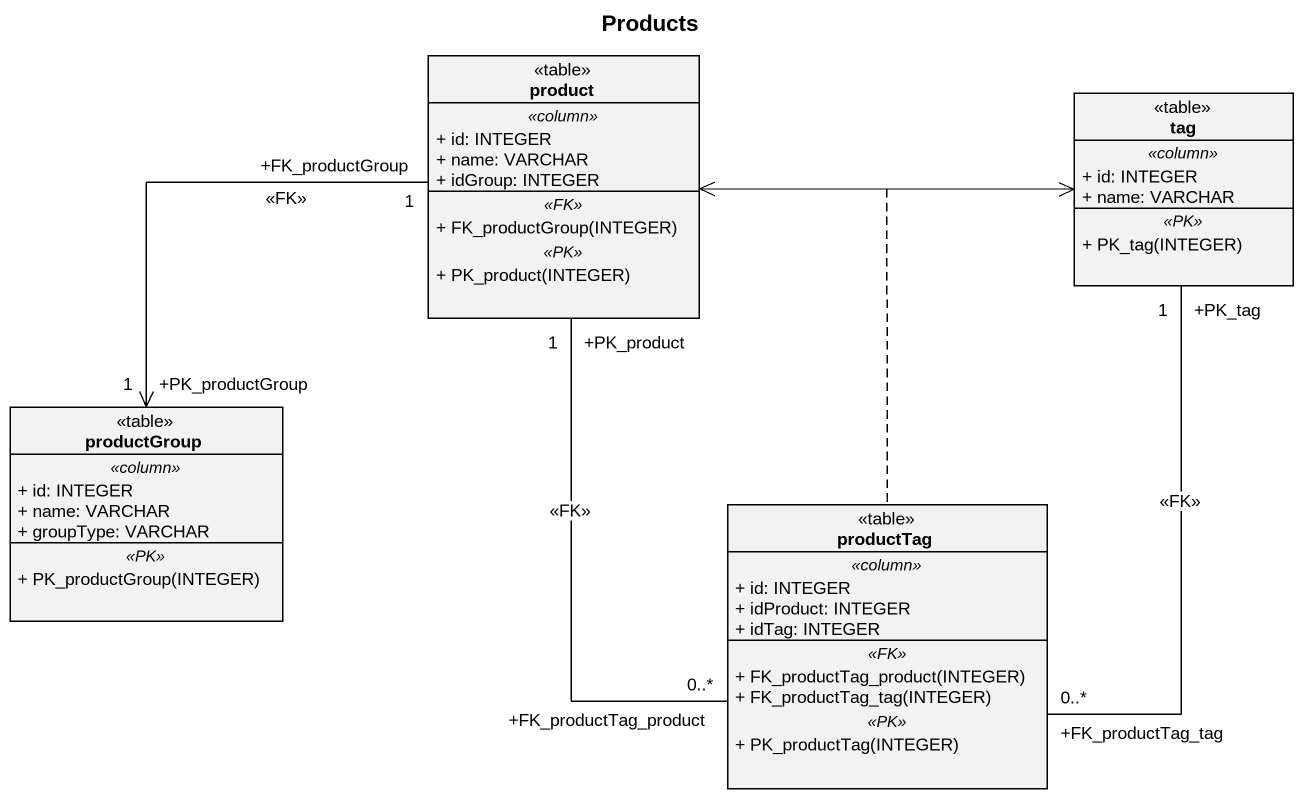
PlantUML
@startuml
title Products
hide circle
hide empty members
skinparam classAttributeIconSize 0
class product <<table>> {
  .. <<column>> ..
  + id: INTEGER
  + name: VARCHAR
  + idGroup: INTEGER
  .. <<FK>> ..
  + FK_productGroup(INTEGER)
  .. <<PK>> ..
  + PK_product(INTEGER)
}
class tag <<table>> {
  .. <<column>> ..
  + id: INTEGER
  + name: VARCHAR
  .. <<PK>> ..
  + PK_tag(INTEGER)
}
class productGroup <<table>> {
  .. <<column>> ..
  + id: INTEGER
  + name: VARCHAR
  + groupType: VARCHAR
  .. <<PK>> ..
  + PK_productGroup(INTEGER)
}
class productTag <<table>> {
  .. <<column>> ..
  + id: INTEGER
  + idProduct: INTEGER
  + idTag: INTEGER
  .. <<FK>> ..
  + FK_productTag_product(INTEGER)
  + FK_productTag_tag(INTEGER)
  .. <<PK>> ..
  + PK_productTag(INTEGER)
}
product <-right-> tag
(product, tag) .. productTag
product "+FK_productGroup\n1" --> "+PK_productGroup\n1" productGroup : <<FK>>
productTag "+FK_productTag_product\n0..*" -up- "+PK_product\n1" product : <<FK>>
productTag "+FK_productTag_tag\n0..*" -up- "+PK_tag\n1" tag : <<FK>>
@enduml
